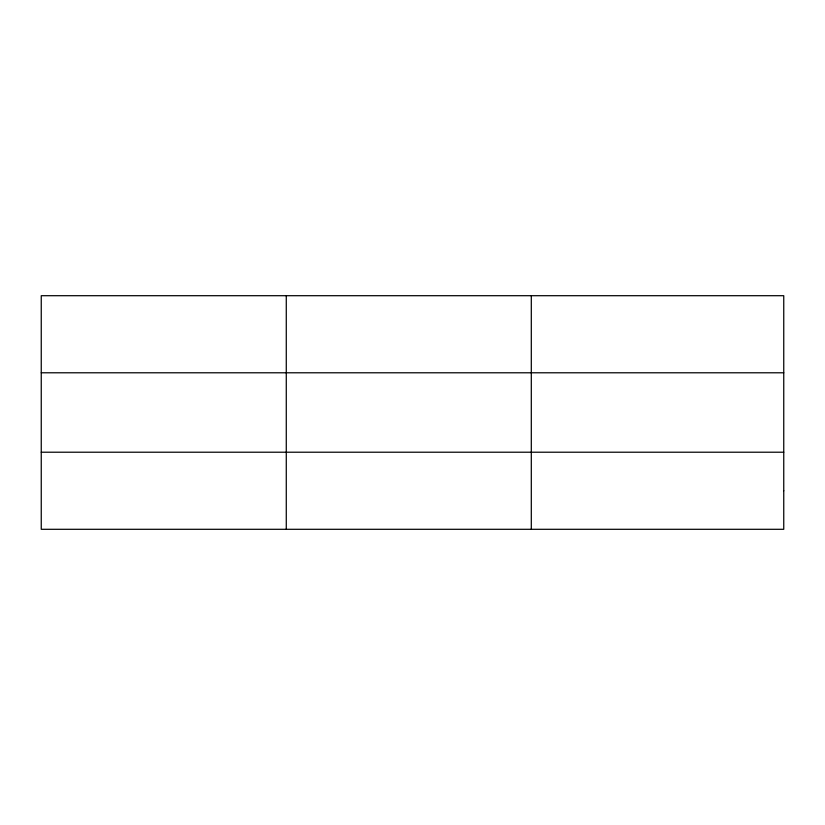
<?xml version="1.0" encoding="UTF-8"?>
<svg xmlns="http://www.w3.org/2000/svg" width="825" height="825" viewBox="0 0 825 825"><rect width="100%" height="100%" fill="white"/><g stroke="black" fill="none" stroke-linecap="round" stroke-linejoin="round"><path stroke-width="1.24" d="M286.275 529.299L286.275 295.701M531.3 529.299L531.3 295.701M41.25 372.787L783.75 372.787M41.25 452.213L783.75 452.213M783.75 490.762L783.75 529.299L41.25 529.299L41.25 295.701L783.75 295.701L783.75 490.762"/></g></svg>
